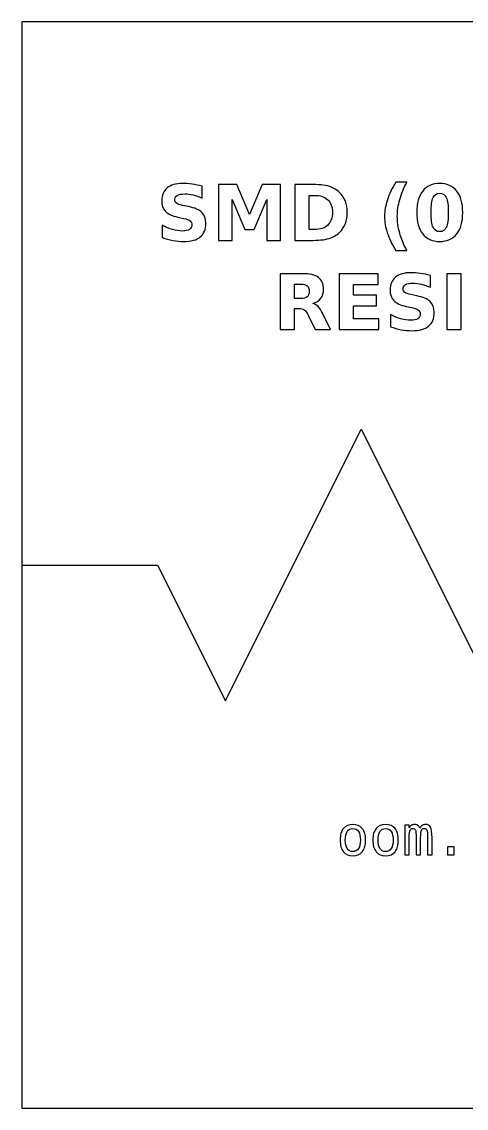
# Model space of a CAD drawing. Extents: x -115 to -95, y -158.5 to -138.5.
# Drawn here: x -115 to -106.82, y -158.5 to -138.5 of the extents above; entities that cross this region are included whole.
import ezdxf

# ---------------------------------------------------------------- set-up
doc = ezdxf.new("R2010")
doc.units = 0
doc.header["$MEASUREMENT"] = 0
doc.layers.add('LAYER_1', color=7, linetype='CONTINUOUS')

msp = doc.modelspace()

# ---------------------------------------------------------------- linework, layer by layer
at = {"layer": 'LAYER_1', "color": 7}
msp.add_lwpolyline([(-115, -158.5), (-95, -158.5), (-95, -138.5), (-115, -138.5), (-115, -158.5)], close=True, dxfattribs=at)
at = {"layer": 'LAYER_1'}
for points, knots in [([(-111.6794, -141.5284), (-111.6794, -141.5284), (-111.6794, -141.7459), (-111.6794, -141.7459), (-111.6794, -141.7459), (-111.7359, -141.7207), (-111.7911, -141.7017), (-111.8447, -141.6888), (-111.8447, -141.6888), (-111.8986, -141.6758), (-111.9494, -141.6695), (-111.9971, -141.6695), (-111.9971, -141.6695), (-112.0604, -141.6695), (-112.1074, -141.6782), (-112.1378, -141.6956), (-112.1378, -141.6956), (-112.1681, -141.7132), (-112.1832, -141.7403), (-112.1832, -141.777), (-112.1832, -141.777), (-112.1832, -141.8045), (-112.1731, -141.8261), (-112.1526, -141.8414), (-112.1526, -141.8414), (-112.1321, -141.8567), (-112.095, -141.8701), (-112.0411, -141.8811), (-112.0411, -141.8811), (-112.0411, -141.8811), (-111.9282, -141.9037), (-111.9282, -141.9037), (-111.9282, -141.9037), (-111.8137, -141.9268), (-111.7326, -141.9616), (-111.6844, -142.0086), (-111.6844, -142.0086), (-111.6361, -142.0554), (-111.6119, -142.122), (-111.6119, -142.2083), (-111.6119, -142.2083), (-111.6119, -142.3219), (-111.6455, -142.4063), (-111.7128, -142.4616), (-111.7128, -142.4616), (-111.7801, -142.5168), (-111.8828, -142.5446), (-112.0211, -142.5446), (-112.0211, -142.5446), (-112.0865, -142.5446), (-112.1519, -142.5385), (-112.2175, -142.526), (-112.2175, -142.526), (-112.2831, -142.5135), (-112.349, -142.4952), (-112.4146, -142.471), (-112.4146, -142.471), (-112.4146, -142.471), (-112.4146, -142.2471), (-112.4146, -142.2471), (-112.4146, -142.2471), (-112.349, -142.2819), (-112.2855, -142.3082), (-112.2241, -142.3259), (-112.2241, -142.3259), (-112.1627, -142.3435), (-112.1037, -142.3524), (-112.0468, -142.3524), (-112.0468, -142.3524), (-111.9889, -142.3524), (-111.9445, -142.3428), (-111.9137, -142.3235), (-111.9137, -142.3235), (-111.8828, -142.3042), (-111.8676, -142.2767), (-111.8676, -142.2407), (-111.8676, -142.2407), (-111.8676, -142.2087), (-111.8779, -142.1838), (-111.8988, -142.1664), (-111.8988, -142.1664), (-111.9198, -142.149), (-111.9614, -142.1333), (-112.024, -142.1196), (-112.024, -142.1196), (-112.024, -142.1196), (-112.1267, -142.0968), (-112.1267, -142.0968), (-112.1267, -142.0968), (-112.2295, -142.0747), (-112.3048, -142.0397), (-112.3523, -141.9914), (-112.3523, -141.9914), (-112.3998, -141.9432), (-112.4235, -141.8781), (-112.4235, -141.7965), (-112.4235, -141.7965), (-112.4235, -141.6939), (-112.3904, -141.6151), (-112.3243, -141.5601), (-112.3243, -141.5601), (-112.2582, -141.5048), (-112.1632, -141.4773), (-112.039, -141.4773), (-112.039, -141.4773), (-111.9826, -141.4773), (-111.9245, -141.4816), (-111.8647, -141.49), (-111.8647, -141.49), (-111.805, -141.4985), (-111.7432, -141.5112), (-111.6794, -141.5284)], [0, 0, 0, 0, 0.0357143, 0.0357143, 0.0357143, 0.0357143, 0.0714286, 0.0714286, 0.0714286, 0.0714286, 0.1071429, 0.1071429, 0.1071429, 0.1071429, 0.1428571, 0.1428571, 0.1428571, 0.1428571, 0.1785714, 0.1785714, 0.1785714, 0.1785714, 0.2142857, 0.2142857, 0.2142857, 0.2142857, 0.25, 0.25, 0.25, 0.25, 0.2857143, 0.2857143, 0.2857143, 0.2857143, 0.3214286, 0.3214286, 0.3214286, 0.3214286, 0.3571429, 0.3571429, 0.3571429, 0.3571429, 0.3928571, 0.3928571, 0.3928571, 0.3928571, 0.4285714, 0.4285714, 0.4285714, 0.4285714, 0.4642857, 0.4642857, 0.4642857, 0.4642857, 0.5, 0.5, 0.5, 0.5, 0.5357143, 0.5357143, 0.5357143, 0.5357143, 0.5714286, 0.5714286, 0.5714286, 0.5714286, 0.6071429, 0.6071429, 0.6071429, 0.6071429, 0.6428571, 0.6428571, 0.6428571, 0.6428571, 0.6785714, 0.6785714, 0.6785714, 0.6785714, 0.7142857, 0.7142857, 0.7142857, 0.7142857, 0.75, 0.75, 0.75, 0.75, 0.7857143, 0.7857143, 0.7857143, 0.7857143, 0.8214286, 0.8214286, 0.8214286, 0.8214286, 0.8571429, 0.8571429, 0.8571429, 0.8571429, 0.8928571, 0.8928571, 0.8928571, 0.8928571, 0.9285714, 0.9285714, 0.9285714, 0.9285714, 0.9642857, 0.9642857, 0.9642857, 0.9642857, 1, 1, 1, 1]), ([(-111.3791, -141.4959), (-111.3791, -141.4959), (-111.0416, -141.4959), (-111.0416, -141.4959), (-111.0416, -141.4959), (-111.0416, -141.4959), (-110.8071, -142.0465), (-110.8071, -142.0465), (-110.8071, -142.0465), (-110.8071, -142.0465), (-110.5715, -141.4959), (-110.5715, -141.4959), (-110.5715, -141.4959), (-110.5715, -141.4959), (-110.2347, -141.4959), (-110.2347, -141.4959), (-110.2347, -141.4959), (-110.2347, -141.4959), (-110.2347, -142.5246), (-110.2347, -142.5246), (-110.2347, -142.5246), (-110.2347, -142.5246), (-110.4854, -142.5246), (-110.4854, -142.5246), (-110.4854, -142.5246), (-110.4854, -142.5246), (-110.4854, -141.7722), (-110.4854, -141.7722), (-110.4854, -141.7722), (-110.4854, -141.7722), (-110.7225, -142.3268), (-110.7225, -142.3268), (-110.7225, -142.3268), (-110.7225, -142.3268), (-110.8906, -142.3268), (-110.8906, -142.3268), (-110.8906, -142.3268), (-110.8906, -142.3268), (-111.1277, -141.7722), (-111.1277, -141.7722), (-111.1277, -141.7722), (-111.1277, -141.7722), (-111.1277, -142.5246), (-111.1277, -142.5246), (-111.1277, -142.5246), (-111.1277, -142.5246), (-111.3791, -142.5246), (-111.3791, -142.5246), (-111.3791, -142.5246), (-111.3791, -142.5246), (-111.3791, -141.4959), (-111.3791, -141.4959)], [0, 0, 0, 0, 0.0769231, 0.0769231, 0.0769231, 0.0769231, 0.1538462, 0.1538462, 0.1538462, 0.1538462, 0.2307692, 0.2307692, 0.2307692, 0.2307692, 0.3076923, 0.3076923, 0.3076923, 0.3076923, 0.3846154, 0.3846154, 0.3846154, 0.3846154, 0.4615385, 0.4615385, 0.4615385, 0.4615385, 0.5384615, 0.5384615, 0.5384615, 0.5384615, 0.6153846, 0.6153846, 0.6153846, 0.6153846, 0.6923077, 0.6923077, 0.6923077, 0.6923077, 0.7692308, 0.7692308, 0.7692308, 0.7692308, 0.8461538, 0.8461538, 0.8461538, 0.8461538, 0.9230769, 0.9230769, 0.9230769, 0.9230769, 1, 1, 1, 1]), ([(-109.9748, -141.4959), (-109.9748, -141.4959), (-109.6949, -141.4959), (-109.6949, -141.4959), (-109.6949, -141.4959), (-109.5388, -141.4959), (-109.4226, -141.507), (-109.3462, -141.5293), (-109.3462, -141.5293), (-109.2697, -141.5516), (-109.2041, -141.5893), (-109.1493, -141.6427), (-109.1493, -141.6427), (-109.1011, -141.689), (-109.0654, -141.7426), (-109.0418, -141.8033), (-109.0418, -141.8033), (-109.0186, -141.8637), (-109.0068, -141.9324), (-109.0068, -142.0093), (-109.0068, -142.0093), (-109.0068, -142.0869), (-109.0186, -142.1561), (-109.0418, -142.217), (-109.0418, -142.217), (-109.0654, -142.2779), (-109.1011, -142.3315), (-109.1493, -142.3778), (-109.1493, -142.3778), (-109.2046, -142.4312), (-109.2707, -142.4689), (-109.3478, -142.4912), (-109.3478, -142.4912), (-109.425, -142.5135), (-109.5407, -142.5246), (-109.6949, -142.5246), (-109.6949, -142.5246), (-109.6949, -142.5246), (-109.9748, -142.5246), (-109.9748, -142.5246), (-109.9748, -142.5246), (-109.9748, -142.5246), (-109.9748, -141.4959), (-109.9748, -141.4959)], [0, 0, 0, 0, 0.0909091, 0.0909091, 0.0909091, 0.0909091, 0.1818182, 0.1818182, 0.1818182, 0.1818182, 0.2727273, 0.2727273, 0.2727273, 0.2727273, 0.3636364, 0.3636364, 0.3636364, 0.3636364, 0.4545455, 0.4545455, 0.4545455, 0.4545455, 0.5454545, 0.5454545, 0.5454545, 0.5454545, 0.6363636, 0.6363636, 0.6363636, 0.6363636, 0.7272727, 0.7272727, 0.7272727, 0.7272727, 0.8181818, 0.8181818, 0.8181818, 0.8181818, 0.9090909, 0.9090909, 0.9090909, 0.9090909, 1, 1, 1, 1]), ([(-107.9099, -142.7106), (-107.9099, -142.7106), (-108.1145, -142.7106), (-108.1145, -142.7106), (-108.1145, -142.7106), (-108.1848, -142.5973), (-108.2368, -142.4893), (-108.2702, -142.387), (-108.2702, -142.387), (-108.3038, -142.2849), (-108.3205, -142.1836), (-108.3205, -142.0829), (-108.3205, -142.0829), (-108.3205, -141.9823), (-108.3036, -141.8804), (-108.27, -141.7774), (-108.27, -141.7774), (-108.2361, -141.6742), (-108.1844, -141.5665), (-108.1145, -141.4538), (-108.1145, -141.4538), (-108.1145, -141.4538), (-107.9099, -141.4538), (-107.9099, -141.4538), (-107.9099, -141.4538), (-107.9687, -141.5627), (-108.0127, -141.6692), (-108.0421, -141.7732), (-108.0421, -141.7732), (-108.0715, -141.8771), (-108.0863, -141.9799), (-108.0863, -142.0815), (-108.0863, -142.0815), (-108.0863, -142.1831), (-108.0717, -142.2859), (-108.0426, -142.3903), (-108.0426, -142.3903), (-108.0134, -142.4945), (-107.9692, -142.6013), (-107.9099, -142.7106)], [0, 0, 0, 0, 0.1, 0.1, 0.1, 0.1, 0.2, 0.2, 0.2, 0.2, 0.3, 0.3, 0.3, 0.3, 0.4, 0.4, 0.4, 0.4, 0.5, 0.5, 0.5, 0.5, 0.6, 0.6, 0.6, 0.6, 0.7, 0.7, 0.7, 0.7, 0.8, 0.8, 0.8, 0.8, 0.9, 0.9, 0.9, 0.9, 1, 1, 1, 1]), ([(-106.8826, -142.0112), (-106.8826, -142.1817), (-106.9193, -142.3132), (-106.9929, -142.4058), (-106.9929, -142.4058), (-107.0663, -142.4983), (-107.1707, -142.5446), (-107.3057, -142.5446), (-107.3057, -142.5446), (-107.4412, -142.5446), (-107.5458, -142.4983), (-107.6192, -142.4058), (-107.6192, -142.4058), (-107.6928, -142.3132), (-107.7295, -142.1817), (-107.7295, -142.0112), (-107.7295, -142.0112), (-107.7295, -141.8405), (-107.6928, -141.7087), (-107.6192, -141.6161), (-107.6192, -141.6161), (-107.5458, -141.5237), (-107.4412, -141.4773), (-107.3057, -141.4773), (-107.3057, -141.4773), (-107.1707, -141.4773), (-107.0663, -141.5237), (-106.9929, -141.6161), (-106.9929, -141.6161), (-106.9193, -141.7087), (-106.8826, -141.8405), (-106.8826, -142.0112)], [0, 0, 0, 0, 0.125, 0.125, 0.125, 0.125, 0.25, 0.25, 0.25, 0.25, 0.375, 0.375, 0.375, 0.375, 0.5, 0.5, 0.5, 0.5, 0.625, 0.625, 0.625, 0.625, 0.75, 0.75, 0.75, 0.75, 0.875, 0.875, 0.875, 0.875, 1, 1, 1, 1]), ([(-109.7095, -141.6965), (-109.7095, -141.6965), (-109.7095, -142.324), (-109.7095, -142.324), (-109.7095, -142.324), (-109.7095, -142.324), (-109.6145, -142.324), (-109.6145, -142.324), (-109.6145, -142.324), (-109.5061, -142.324), (-109.4233, -142.2972), (-109.3662, -142.2433), (-109.3662, -142.2433), (-109.309, -142.1897), (-109.2803, -142.1116), (-109.2803, -142.0093), (-109.2803, -142.0093), (-109.2803, -141.9072), (-109.3088, -141.8296), (-109.3657, -141.7765), (-109.3657, -141.7765), (-109.4226, -141.7231), (-109.5056, -141.6965), (-109.6145, -141.6965), (-109.6145, -141.6965), (-109.6145, -141.6965), (-109.7095, -141.6965), (-109.7095, -141.6965)], [0, 0, 0, 0, 0.1428571, 0.1428571, 0.1428571, 0.1428571, 0.2857143, 0.2857143, 0.2857143, 0.2857143, 0.4285714, 0.4285714, 0.4285714, 0.4285714, 0.5714286, 0.5714286, 0.5714286, 0.5714286, 0.7142857, 0.7142857, 0.7142857, 0.7142857, 0.8571429, 0.8571429, 0.8571429, 0.8571429, 1, 1, 1, 1]), ([(-107.1479, -142.0093), (-107.1479, -141.8807), (-107.1599, -141.7901), (-107.1841, -141.7374), (-107.1841, -141.7374), (-107.2081, -141.685), (-107.2488, -141.6587), (-107.3057, -141.6587), (-107.3057, -141.6587), (-107.3626, -141.6587), (-107.4033, -141.685), (-107.4278, -141.7374), (-107.4278, -141.7374), (-107.452, -141.7901), (-107.4642, -141.8807), (-107.4642, -142.0093), (-107.4642, -142.0093), (-107.4642, -142.1391), (-107.452, -142.2309), (-107.4278, -142.284), (-107.4278, -142.284), (-107.4033, -142.3374), (-107.3626, -142.364), (-107.3057, -142.364), (-107.3057, -142.364), (-107.2493, -142.364), (-107.2088, -142.3374), (-107.1843, -142.284), (-107.1843, -142.284), (-107.1601, -142.2309), (-107.1479, -142.1391), (-107.1479, -142.0093)], [0, 0, 0, 0, 0.125, 0.125, 0.125, 0.125, 0.25, 0.25, 0.25, 0.25, 0.375, 0.375, 0.375, 0.375, 0.5, 0.5, 0.5, 0.5, 0.625, 0.625, 0.625, 0.625, 0.75, 0.75, 0.75, 0.75, 0.875, 0.875, 0.875, 0.875, 1, 1, 1, 1]), ([(-109.977, -143.7779), (-109.977, -143.7779), (-109.977, -144.1671), (-109.977, -144.1671), (-109.977, -144.1671), (-109.977, -144.1671), (-110.2423, -144.1671), (-110.2423, -144.1671), (-110.2423, -144.1671), (-110.2423, -144.1671), (-110.2423, -143.1384), (-110.2423, -143.1384), (-110.2423, -143.1384), (-110.2423, -143.1384), (-109.8371, -143.1384), (-109.8371, -143.1384), (-109.8371, -143.1384), (-109.7016, -143.1384), (-109.6021, -143.1612), (-109.5391, -143.2066), (-109.5391, -143.2066), (-109.4759, -143.252), (-109.4443, -143.324), (-109.4443, -143.4223), (-109.4443, -143.4223), (-109.4443, -143.4902), (-109.4608, -143.5462), (-109.4935, -143.5897), (-109.4935, -143.5897), (-109.5264, -143.6335), (-109.576, -143.6657), (-109.6421, -143.6862), (-109.6421, -143.6862), (-109.6059, -143.6946), (-109.5732, -143.7132), (-109.5445, -143.7424), (-109.5445, -143.7424), (-109.5158, -143.7715), (-109.4869, -143.8157), (-109.4575, -143.875), (-109.4575, -143.875), (-109.4575, -143.875), (-109.3133, -144.1671), (-109.3133, -144.1671), (-109.3133, -144.1671), (-109.3133, -144.1671), (-109.596, -144.1671), (-109.596, -144.1671), (-109.596, -144.1671), (-109.596, -144.1671), (-109.7214, -143.9115), (-109.7214, -143.9115), (-109.7214, -143.9115), (-109.7465, -143.8602), (-109.7722, -143.8249), (-109.7983, -143.8061), (-109.7983, -143.8061), (-109.8242, -143.7873), (-109.8587, -143.7779), (-109.902, -143.7779), (-109.902, -143.7779), (-109.902, -143.7779), (-109.977, -143.7779), (-109.977, -143.7779)], [0, 0, 0, 0, 0.0625, 0.0625, 0.0625, 0.0625, 0.125, 0.125, 0.125, 0.125, 0.1875, 0.1875, 0.1875, 0.1875, 0.25, 0.25, 0.25, 0.25, 0.3125, 0.3125, 0.3125, 0.3125, 0.375, 0.375, 0.375, 0.375, 0.4375, 0.4375, 0.4375, 0.4375, 0.5, 0.5, 0.5, 0.5, 0.5625, 0.5625, 0.5625, 0.5625, 0.625, 0.625, 0.625, 0.625, 0.6875, 0.6875, 0.6875, 0.6875, 0.75, 0.75, 0.75, 0.75, 0.8125, 0.8125, 0.8125, 0.8125, 0.875, 0.875, 0.875, 0.875, 0.9375, 0.9375, 0.9375, 0.9375, 1, 1, 1, 1]), ([(-109.1558, -143.1384), (-109.1558, -143.1384), (-108.4399, -143.1384), (-108.4399, -143.1384), (-108.4399, -143.1384), (-108.4399, -143.1384), (-108.4399, -143.339), (-108.4399, -143.339), (-108.4399, -143.339), (-108.4399, -143.339), (-108.8905, -143.339), (-108.8905, -143.339), (-108.8905, -143.339), (-108.8905, -143.339), (-108.8905, -143.5305), (-108.8905, -143.5305), (-108.8905, -143.5305), (-108.8905, -143.5305), (-108.467, -143.5305), (-108.467, -143.5305), (-108.467, -143.5305), (-108.467, -143.5305), (-108.467, -143.7311), (-108.467, -143.7311), (-108.467, -143.7311), (-108.467, -143.7311), (-108.8905, -143.7311), (-108.8905, -143.7311), (-108.8905, -143.7311), (-108.8905, -143.7311), (-108.8905, -143.9665), (-108.8905, -143.9665), (-108.8905, -143.9665), (-108.8905, -143.9665), (-108.4249, -143.9665), (-108.4249, -143.9665), (-108.4249, -143.9665), (-108.4249, -143.9665), (-108.4249, -144.1671), (-108.4249, -144.1671), (-108.4249, -144.1671), (-108.4249, -144.1671), (-109.1558, -144.1671), (-109.1558, -144.1671), (-109.1558, -144.1671), (-109.1558, -144.1671), (-109.1558, -143.1384), (-109.1558, -143.1384)], [0, 0, 0, 0, 0.0833333, 0.0833333, 0.0833333, 0.0833333, 0.1666667, 0.1666667, 0.1666667, 0.1666667, 0.25, 0.25, 0.25, 0.25, 0.3333333, 0.3333333, 0.3333333, 0.3333333, 0.4166667, 0.4166667, 0.4166667, 0.4166667, 0.5, 0.5, 0.5, 0.5, 0.5833333, 0.5833333, 0.5833333, 0.5833333, 0.6666667, 0.6666667, 0.6666667, 0.6666667, 0.75, 0.75, 0.75, 0.75, 0.8333333, 0.8333333, 0.8333333, 0.8333333, 0.9166667, 0.9166667, 0.9166667, 0.9166667, 1, 1, 1, 1]), ([(-107.4759, -143.1709), (-107.4759, -143.1709), (-107.4759, -143.3884), (-107.4759, -143.3884), (-107.4759, -143.3884), (-107.5324, -143.3632), (-107.5876, -143.3442), (-107.6412, -143.3313), (-107.6412, -143.3313), (-107.6951, -143.3183), (-107.7459, -143.312), (-107.7936, -143.312), (-107.7936, -143.312), (-107.8569, -143.312), (-107.9039, -143.3207), (-107.9343, -143.3381), (-107.9343, -143.3381), (-107.9646, -143.3557), (-107.9797, -143.3828), (-107.9797, -143.4195), (-107.9797, -143.4195), (-107.9797, -143.447), (-107.9696, -143.4686), (-107.9491, -143.4839), (-107.9491, -143.4839), (-107.9286, -143.4992), (-107.8915, -143.5126), (-107.8376, -143.5236), (-107.8376, -143.5236), (-107.8376, -143.5236), (-107.7247, -143.5462), (-107.7247, -143.5462), (-107.7247, -143.5462), (-107.6102, -143.5693), (-107.5291, -143.6041), (-107.4809, -143.6511), (-107.4809, -143.6511), (-107.4326, -143.6979), (-107.4084, -143.7645), (-107.4084, -143.8508), (-107.4084, -143.8508), (-107.4084, -143.9644), (-107.442, -144.0488), (-107.5093, -144.1041), (-107.5093, -144.1041), (-107.5766, -144.1593), (-107.6793, -144.1871), (-107.8176, -144.1871), (-107.8176, -144.1871), (-107.883, -144.1871), (-107.9484, -144.181), (-108.014, -144.1685), (-108.014, -144.1685), (-108.0796, -144.156), (-108.1455, -144.1377), (-108.2111, -144.1135), (-108.2111, -144.1135), (-108.2111, -144.1135), (-108.2111, -143.8896), (-108.2111, -143.8896), (-108.2111, -143.8896), (-108.1455, -143.9244), (-108.082, -143.9507), (-108.0206, -143.9684), (-108.0206, -143.9684), (-107.9592, -143.986), (-107.9002, -143.9949), (-107.8433, -143.9949), (-107.8433, -143.9949), (-107.7854, -143.9949), (-107.741, -143.9853), (-107.7102, -143.966), (-107.7102, -143.966), (-107.6793, -143.9467), (-107.6641, -143.9192), (-107.6641, -143.8832), (-107.6641, -143.8832), (-107.6641, -143.8512), (-107.6744, -143.8263), (-107.6953, -143.8089), (-107.6953, -143.8089), (-107.7163, -143.7915), (-107.7579, -143.7758), (-107.8205, -143.7621), (-107.8205, -143.7621), (-107.8205, -143.7621), (-107.9232, -143.7393), (-107.9232, -143.7393), (-107.9232, -143.7393), (-108.026, -143.7172), (-108.1013, -143.6822), (-108.1488, -143.6339), (-108.1488, -143.6339), (-108.1963, -143.5857), (-108.22, -143.5206), (-108.22, -143.439), (-108.22, -143.439), (-108.22, -143.3364), (-108.1869, -143.2576), (-108.1208, -143.2026), (-108.1208, -143.2026), (-108.0547, -143.1473), (-107.9597, -143.1198), (-107.8355, -143.1198), (-107.8355, -143.1198), (-107.7791, -143.1198), (-107.721, -143.1241), (-107.6612, -143.1325), (-107.6612, -143.1325), (-107.6015, -143.141), (-107.5397, -143.1537), (-107.4759, -143.1709)], [0, 0, 0, 0, 0.0357143, 0.0357143, 0.0357143, 0.0357143, 0.0714286, 0.0714286, 0.0714286, 0.0714286, 0.1071429, 0.1071429, 0.1071429, 0.1071429, 0.1428571, 0.1428571, 0.1428571, 0.1428571, 0.1785714, 0.1785714, 0.1785714, 0.1785714, 0.2142857, 0.2142857, 0.2142857, 0.2142857, 0.25, 0.25, 0.25, 0.25, 0.2857143, 0.2857143, 0.2857143, 0.2857143, 0.3214286, 0.3214286, 0.3214286, 0.3214286, 0.3571429, 0.3571429, 0.3571429, 0.3571429, 0.3928571, 0.3928571, 0.3928571, 0.3928571, 0.4285714, 0.4285714, 0.4285714, 0.4285714, 0.4642857, 0.4642857, 0.4642857, 0.4642857, 0.5, 0.5, 0.5, 0.5, 0.5357143, 0.5357143, 0.5357143, 0.5357143, 0.5714286, 0.5714286, 0.5714286, 0.5714286, 0.6071429, 0.6071429, 0.6071429, 0.6071429, 0.6428571, 0.6428571, 0.6428571, 0.6428571, 0.6785714, 0.6785714, 0.6785714, 0.6785714, 0.7142857, 0.7142857, 0.7142857, 0.7142857, 0.75, 0.75, 0.75, 0.75, 0.7857143, 0.7857143, 0.7857143, 0.7857143, 0.8214286, 0.8214286, 0.8214286, 0.8214286, 0.8571429, 0.8571429, 0.8571429, 0.8571429, 0.8928571, 0.8928571, 0.8928571, 0.8928571, 0.9285714, 0.9285714, 0.9285714, 0.9285714, 0.9642857, 0.9642857, 0.9642857, 0.9642857, 1, 1, 1, 1]), ([(-107.1756, -143.1384), (-107.1756, -143.1384), (-106.9103, -143.1384), (-106.9103, -143.1384), (-106.9103, -143.1384), (-106.9103, -143.1384), (-106.9103, -144.1671), (-106.9103, -144.1671), (-106.9103, -144.1671), (-106.9103, -144.1671), (-107.1756, -144.1671), (-107.1756, -144.1671), (-107.1756, -144.1671), (-107.1756, -144.1671), (-107.1756, -143.1384), (-107.1756, -143.1384)], [0, 0, 0, 0, 0.25, 0.25, 0.25, 0.25, 0.5, 0.5, 0.5, 0.5, 0.75, 0.75, 0.75, 0.75, 1, 1, 1, 1]), ([(-109.8653, -143.5947), (-109.8098, -143.5947), (-109.7698, -143.5843), (-109.7458, -143.5636), (-109.7458, -143.5636), (-109.7216, -143.5429), (-109.7096, -143.5088), (-109.7096, -143.4615), (-109.7096, -143.4615), (-109.7096, -143.4147), (-109.7216, -143.3811), (-109.7458, -143.3609), (-109.7458, -143.3609), (-109.7698, -143.3407), (-109.8098, -143.3306), (-109.8653, -143.3306), (-109.8653, -143.3306), (-109.8653, -143.3306), (-109.977, -143.3306), (-109.977, -143.3306), (-109.977, -143.3306), (-109.977, -143.3306), (-109.977, -143.5947), (-109.977, -143.5947), (-109.977, -143.5947), (-109.977, -143.5947), (-109.8653, -143.5947), (-109.8653, -143.5947)], [0, 0, 0, 0, 0.1428571, 0.1428571, 0.1428571, 0.1428571, 0.2857143, 0.2857143, 0.2857143, 0.2857143, 0.4285714, 0.4285714, 0.4285714, 0.4285714, 0.5714286, 0.5714286, 0.5714286, 0.5714286, 0.7142857, 0.7142857, 0.7142857, 0.7142857, 0.8571429, 0.8571429, 0.8571429, 0.8571429, 1, 1, 1, 1]), ([(-112.5, -148.5), (-112.5, -148.5), (-111.25, -151), (-111.25, -151), (-111.25, -151), (-111.25, -151), (-108.75, -146), (-108.75, -146), (-108.75, -146), (-108.75, -146), (-106.25, -151), (-106.25, -151), (-106.25, -151), (-106.25, -151), (-103.75, -146), (-103.75, -146), (-103.75, -146), (-103.75, -146), (-101.2501, -151), (-101.2501, -151), (-101.2501, -151), (-101.2501, -151), (-98.7501, -146), (-98.7501, -146), (-98.7501, -146), (-98.7501, -146), (-97.5001, -148.5), (-97.5001, -148.5)], [0, 0, 0, 0, 0.1428571, 0.1428571, 0.1428571, 0.1428571, 0.2857143, 0.2857143, 0.2857143, 0.2857143, 0.4285714, 0.4285714, 0.4285714, 0.4285714, 0.5714286, 0.5714286, 0.5714286, 0.5714286, 0.7142857, 0.7142857, 0.7142857, 0.7142857, 0.8571429, 0.8571429, 0.8571429, 0.8571429, 1, 1, 1, 1]), ([(-108.9048, -153.2761), (-108.829, -153.2761), (-108.771, -153.3006), (-108.7308, -153.3498), (-108.7308, -153.3498), (-108.6906, -153.399), (-108.6705, -153.4702), (-108.6705, -153.5632), (-108.6705, -153.5632), (-108.6705, -153.6567), (-108.6905, -153.7279), (-108.7305, -153.7769), (-108.7305, -153.7769), (-108.7707, -153.8259), (-108.8287, -153.8504), (-108.9048, -153.8504), (-108.9048, -153.8504), (-108.9808, -153.8504), (-109.0387, -153.8259), (-109.0789, -153.7769), (-109.0789, -153.7769), (-109.1189, -153.7279), (-109.1389, -153.6567), (-109.1389, -153.5632), (-109.1389, -153.5632), (-109.1389, -153.4702), (-109.1189, -153.399), (-109.0789, -153.3498), (-109.0789, -153.3498), (-109.0387, -153.3006), (-108.9808, -153.2761), (-108.9048, -153.2761)], [0, 0, 0, 0, 0.125, 0.125, 0.125, 0.125, 0.25, 0.25, 0.25, 0.25, 0.375, 0.375, 0.375, 0.375, 0.5, 0.5, 0.5, 0.5, 0.625, 0.625, 0.625, 0.625, 0.75, 0.75, 0.75, 0.75, 0.875, 0.875, 0.875, 0.875, 1, 1, 1, 1]), ([(-108.9048, -153.3523), (-108.9505, -153.3523), (-108.985, -153.37), (-109.0085, -153.4055), (-109.0085, -153.4055), (-109.032, -153.441), (-109.0437, -153.4937), (-109.0437, -153.5632), (-109.0437, -153.5632), (-109.0437, -153.6325), (-109.032, -153.685), (-109.0085, -153.7207), (-109.0085, -153.7207), (-108.985, -153.7564), (-108.9505, -153.7742), (-108.9048, -153.7742), (-108.9048, -153.7742), (-108.859, -153.7742), (-108.8243, -153.7564), (-108.8008, -153.7207), (-108.8008, -153.7207), (-108.7773, -153.685), (-108.7657, -153.6325), (-108.7657, -153.5632), (-108.7657, -153.5632), (-108.7657, -153.4937), (-108.7773, -153.441), (-108.8008, -153.4055), (-108.8008, -153.4055), (-108.8243, -153.37), (-108.859, -153.3523), (-108.9048, -153.3523)], [0, 0, 0, 0, 0.125, 0.125, 0.125, 0.125, 0.25, 0.25, 0.25, 0.25, 0.375, 0.375, 0.375, 0.375, 0.5, 0.5, 0.5, 0.5, 0.625, 0.625, 0.625, 0.625, 0.75, 0.75, 0.75, 0.75, 0.875, 0.875, 0.875, 0.875, 1, 1, 1, 1]), ([(-108.3027, -153.2761), (-108.2269, -153.2761), (-108.1689, -153.3006), (-108.1287, -153.3498), (-108.1287, -153.3498), (-108.0885, -153.399), (-108.0684, -153.4702), (-108.0684, -153.5632), (-108.0684, -153.5632), (-108.0684, -153.6567), (-108.0884, -153.7279), (-108.1284, -153.7769), (-108.1284, -153.7769), (-108.1686, -153.8259), (-108.2266, -153.8504), (-108.3027, -153.8504), (-108.3027, -153.8504), (-108.3787, -153.8504), (-108.4366, -153.8259), (-108.4768, -153.7769), (-108.4768, -153.7769), (-108.5168, -153.7279), (-108.5368, -153.6567), (-108.5368, -153.5632), (-108.5368, -153.5632), (-108.5368, -153.4702), (-108.5168, -153.399), (-108.4768, -153.3498), (-108.4768, -153.3498), (-108.4366, -153.3006), (-108.3787, -153.2761), (-108.3027, -153.2761)], [0, 0, 0, 0, 0.125, 0.125, 0.125, 0.125, 0.25, 0.25, 0.25, 0.25, 0.375, 0.375, 0.375, 0.375, 0.5, 0.5, 0.5, 0.5, 0.625, 0.625, 0.625, 0.625, 0.75, 0.75, 0.75, 0.75, 0.875, 0.875, 0.875, 0.875, 1, 1, 1, 1]), ([(-108.3027, -153.3523), (-108.3484, -153.3523), (-108.3829, -153.37), (-108.4064, -153.4055), (-108.4064, -153.4055), (-108.4299, -153.441), (-108.4416, -153.4937), (-108.4416, -153.5632), (-108.4416, -153.5632), (-108.4416, -153.6325), (-108.4299, -153.685), (-108.4064, -153.7207), (-108.4064, -153.7207), (-108.3829, -153.7564), (-108.3484, -153.7742), (-108.3027, -153.7742), (-108.3027, -153.7742), (-108.2569, -153.7742), (-108.2222, -153.7564), (-108.1987, -153.7207), (-108.1987, -153.7207), (-108.1752, -153.685), (-108.1636, -153.6325), (-108.1636, -153.5632), (-108.1636, -153.5632), (-108.1636, -153.4937), (-108.1752, -153.441), (-108.1987, -153.4055), (-108.1987, -153.4055), (-108.2222, -153.37), (-108.2569, -153.3523), (-108.3027, -153.3523)], [0, 0, 0, 0, 0.125, 0.125, 0.125, 0.125, 0.25, 0.25, 0.25, 0.25, 0.375, 0.375, 0.375, 0.375, 0.5, 0.5, 0.5, 0.5, 0.625, 0.625, 0.625, 0.625, 0.75, 0.75, 0.75, 0.75, 0.875, 0.875, 0.875, 0.875, 1, 1, 1, 1]), ([(-107.6715, -153.345), (-107.6605, -153.3215), (-107.6463, -153.3041), (-107.6291, -153.293), (-107.6291, -153.293), (-107.6121, -153.2818), (-107.5915, -153.2761), (-107.5675, -153.2761), (-107.5675, -153.2761), (-107.5235, -153.2761), (-107.4924, -153.2931), (-107.4744, -153.3271), (-107.4744, -153.3271), (-107.4563, -153.3612), (-107.4473, -153.4252), (-107.4473, -153.5193), (-107.4473, -153.5193), (-107.4473, -153.5193), (-107.4473, -153.8362), (-107.4473, -153.8362), (-107.4473, -153.8362), (-107.4473, -153.8362), (-107.5293, -153.8362), (-107.5293, -153.8362), (-107.5293, -153.8362), (-107.5293, -153.8362), (-107.5293, -153.5232), (-107.5293, -153.5232), (-107.5293, -153.5232), (-107.5293, -153.446), (-107.5336, -153.3982), (-107.5423, -153.3793), (-107.5423, -153.3793), (-107.5508, -153.3607), (-107.5666, -153.3513), (-107.5895, -153.3513), (-107.5895, -153.3513), (-107.6155, -153.3513), (-107.6333, -153.3613), (-107.643, -153.3813), (-107.643, -153.3813), (-107.6525, -153.4013), (-107.6573, -153.4487), (-107.6573, -153.5232), (-107.6573, -153.5232), (-107.6573, -153.5232), (-107.6573, -153.8362), (-107.6573, -153.8362), (-107.6573, -153.8362), (-107.6573, -153.8362), (-107.7393, -153.8362), (-107.7393, -153.8362), (-107.7393, -153.8362), (-107.7393, -153.8362), (-107.7393, -153.5232), (-107.7393, -153.5232), (-107.7393, -153.5232), (-107.7393, -153.445), (-107.744, -153.3968), (-107.7533, -153.3787), (-107.7533, -153.3787), (-107.7625, -153.3605), (-107.7791, -153.3513), (-107.8033, -153.3513), (-107.8033, -153.3513), (-107.8271, -153.3513), (-107.8437, -153.3613), (-107.8528, -153.3813), (-107.8528, -153.3813), (-107.8622, -153.4013), (-107.8668, -153.4487), (-107.8668, -153.5232), (-107.8668, -153.5232), (-107.8668, -153.5232), (-107.8668, -153.8362), (-107.8668, -153.8362), (-107.8668, -153.8362), (-107.8668, -153.8362), (-107.9483, -153.8362), (-107.9483, -153.8362), (-107.9483, -153.8362), (-107.9483, -153.8362), (-107.9483, -153.2893), (-107.9483, -153.2893), (-107.9483, -153.2893), (-107.9483, -153.2893), (-107.8668, -153.2893), (-107.8668, -153.2893), (-107.8668, -153.2893), (-107.8668, -153.2893), (-107.8668, -153.3361), (-107.8668, -153.3361), (-107.8668, -153.3361), (-107.8562, -153.3166), (-107.8427, -153.3018), (-107.8265, -153.2915), (-107.8265, -153.2915), (-107.8105, -153.2813), (-107.7921, -153.2761), (-107.7716, -153.2761), (-107.7716, -153.2761), (-107.7468, -153.2761), (-107.7263, -153.2818), (-107.7098, -153.2931), (-107.7098, -153.2931), (-107.6933, -153.3046), (-107.6806, -153.3218), (-107.6715, -153.345)], [0, 0, 0, 0, 0.037037, 0.037037, 0.037037, 0.037037, 0.0740741, 0.0740741, 0.0740741, 0.0740741, 0.1111111, 0.1111111, 0.1111111, 0.1111111, 0.1481481, 0.1481481, 0.1481481, 0.1481481, 0.1851852, 0.1851852, 0.1851852, 0.1851852, 0.2222222, 0.2222222, 0.2222222, 0.2222222, 0.2592593, 0.2592593, 0.2592593, 0.2592593, 0.2962963, 0.2962963, 0.2962963, 0.2962963, 0.3333333, 0.3333333, 0.3333333, 0.3333333, 0.3703704, 0.3703704, 0.3703704, 0.3703704, 0.4074074, 0.4074074, 0.4074074, 0.4074074, 0.4444444, 0.4444444, 0.4444444, 0.4444444, 0.4814815, 0.4814815, 0.4814815, 0.4814815, 0.5185185, 0.5185185, 0.5185185, 0.5185185, 0.5555556, 0.5555556, 0.5555556, 0.5555556, 0.5925926, 0.5925926, 0.5925926, 0.5925926, 0.6296296, 0.6296296, 0.6296296, 0.6296296, 0.6666667, 0.6666667, 0.6666667, 0.6666667, 0.7037037, 0.7037037, 0.7037037, 0.7037037, 0.7407407, 0.7407407, 0.7407407, 0.7407407, 0.7777778, 0.7777778, 0.7777778, 0.7777778, 0.8148148, 0.8148148, 0.8148148, 0.8148148, 0.8518519, 0.8518519, 0.8518519, 0.8518519, 0.8888889, 0.8888889, 0.8888889, 0.8888889, 0.9259259, 0.9259259, 0.9259259, 0.9259259, 0.962963, 0.962963, 0.962963, 0.962963, 1, 1, 1, 1]), ([(-107.1605, -153.6872), (-107.1605, -153.6872), (-107.0375, -153.6872), (-107.0375, -153.6872), (-107.0375, -153.6872), (-107.0375, -153.6872), (-107.0375, -153.8362), (-107.0375, -153.8362), (-107.0375, -153.8362), (-107.0375, -153.8362), (-107.1605, -153.8362), (-107.1605, -153.8362), (-107.1605, -153.8362), (-107.1605, -153.8362), (-107.1605, -153.6872), (-107.1605, -153.6872)], [0, 0, 0, 0, 0.25, 0.25, 0.25, 0.25, 0.5, 0.5, 0.5, 0.5, 0.75, 0.75, 0.75, 0.75, 1, 1, 1, 1])]:
    msp.add_open_spline(points, degree=3, knots=knots, dxfattribs=at)
msp.add_open_spline([(-115, -148.5), (-115, -148.5), (-112.5, -148.5), (-112.5, -148.5)], degree=3, dxfattribs=at)

doc.saveas('drawing.dxf')
